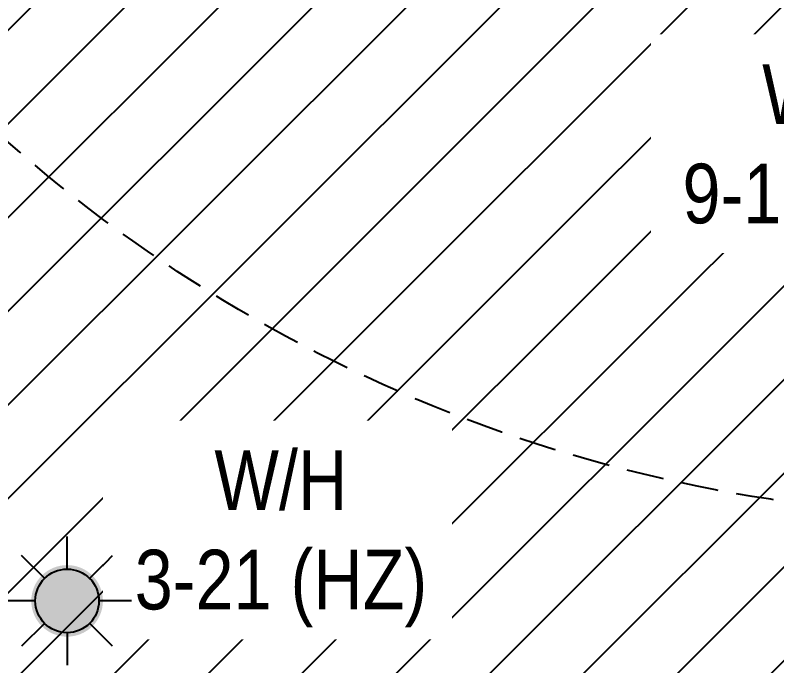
# Model space of a CAD drawing. Extents: x 407440 to 411585, y 6041728 to 6045069.
# Drawn here: x 410505.7 to 410633.2, y 6044121 to 6044230 of the extents above; entities that cross this region are included whole.
import ezdxf

# ---------------------------------------------------------------- set-up
doc = ezdxf.new("R2010")
doc.units = 0
doc.header["$LTSCALE"] = 5
doc.linetypes.add('foc-TIELINE', pattern=[1.875, 1.25, -0.625])
for name, color, linetype in [('C-WS-S', 13, 'Continuous'), ('P-BUFFER-PURPLE', 187, 'foc-TIELINE'), ('P-PROPOSED-EXISTING-H', 59, 'Continuous')]:
    doc.layers.add(name, color=color, linetype=linetype)
doc.layers.add('C-WS-T', color=13, linetype='Continuous', lineweight=9)
doc.styles.add('80L', font='ARIALN.TTF', dxfattribs={"height": 10})

# ---------------------------------------------------------------- blocks, each defined once
blk = doc.blocks.new('GAS')
h = blk.add_hatch(color=255)
h.dxf.hatch_style = 1
edge = h.paths.add_edge_path()
edge.add_arc((0, 0), 0.9, 0, 360)
for p, q in [((0, 0.808), (0, 1.616)), ((-0.571, 0.571), (-1.142, 1.142)), ((0.571, 0.571), (1.142, 1.142)), ((-0.808, 0), (-1.616, 0)), ((1.616, 0), (0.808, 0)), ((-0.571, -0.571), (-1.142, -1.142)), ((1.142, -1.142), (0.571, -0.571)), ((0, -0.808), (0, -1.616))]:
    blk.add_line(p, q)
blk.add_circle((0, 0), 0.8)

msp = doc.modelspace()

# ---------------------------------------------------------------- hatches: boundary and pattern name
at = {"layer": 'P-PROPOSED-EXISTING-H'}
h = msp.add_hatch(dxfattribs=at)
h.set_pattern_fill('ANSI31', color=256, scale=3.498392, style=0)
h.set_pattern_definition([(45, (-102.852, 2739.382), (-7.854113246, 7.854113246), [])])
edge = h.paths.add_edge_path()
edge.add_line((410849.565, 6043843.767), (410381.581, 6043755.258))
edge.add_line((410381.581, 6043755.258), (409934.712, 6043670.743))
edge.add_line((409934.712, 6043670.743), (409814.106, 6044308.44))
edge.add_line((409814.106, 6044308.44), (410263.945, 6044377.375))
edge.add_line((410263.945, 6044377.375), (410794.85, 6044458.734))
edge.add_line((410794.85, 6044458.734), (411169.273, 6044565.411))
edge.add_line((411169.273, 6044565.411), (411290.002, 6043927.065))
edge.add_line((411290.002, 6043927.065), (411039.067, 6043879.607))
edge.add_arc((410922.403, 6043977.554), 152.33, 241.43508, 319.98432, ccw=False)

# ---------------------------------------------------------------- next in the draw order: texts
at = {"layer": 'C-WS-T', "char_height": 9.9954, "attachment_point": 1, "style": '80L', "bg_fill": 2}
for s, width, insert in [('\\pi13.633;W/H\\P\\pi0.28951;9-17 (HZ)', 48.40832, (410617.117, 6044221.79)), ('\\pi13.65;W/H\\P\\pi0.30656;3-21 (HZ)', 48.44243, (410525.379, 6044157.082))]:
    msp.add_mtext_dynamic_manual_height_columns(s, width=width, gutter_width=50, heights=[0], dxfattribs=dict(at, insert=insert))

# ---------------------------------------------------------------- next in the draw order: linework, layer by layer
at = {"layer": 'P-BUFFER-PURPLE'}
msp.add_circle((410670.316, 6044396.422, -0.107), 250.434, dxfattribs=at)

# ---------------------------------------------------------------- next in the draw order: block references
at = {"layer": 'C-WS-S', "xscale": 6.663603133369418, "yscale": 6.663603133369418, "zscale": 6.663603133369418}
msp.add_blockref('GAS', (410514.361, 6044131.851), dxfattribs=at)

doc.saveas('drawing.dxf')
